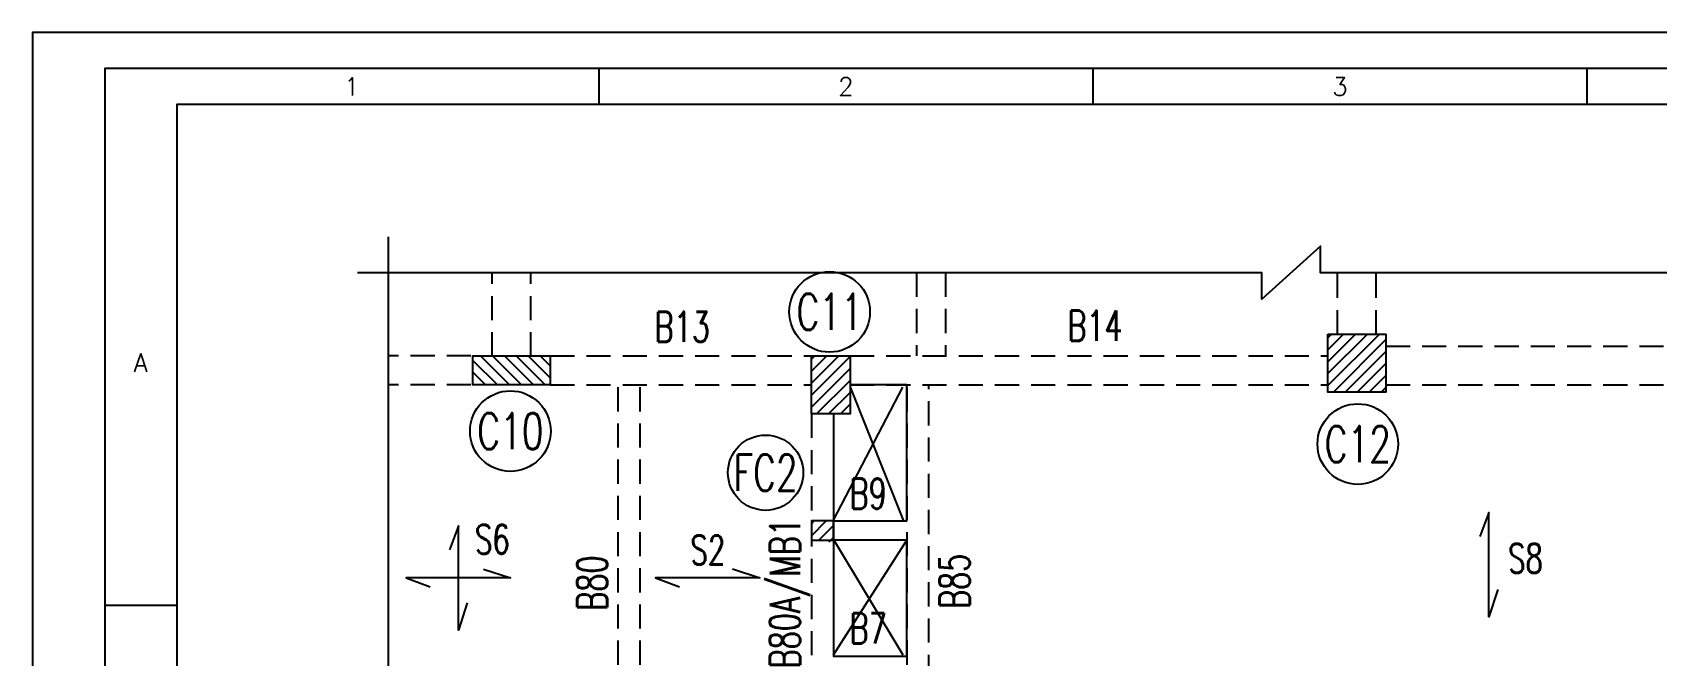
# Model space of a CAD drawing. Header units: inches. Extents: x 6 to 183294, y -48183 to 78918.
# Drawn here: x 103697 to 120508, y -10413 to -3960 of the extents above; entities that cross this region are included whole.
import ezdxf
from ezdxf.enums import TextEntityAlignment as Align

# ---------------------------------------------------------------- set-up
doc = ezdxf.new("R2010")
doc.units = ezdxf.units.IN
doc.header["$MEASUREMENT"] = 0
doc.linetypes.add('HIDDEN2', pattern=[0.1875, 0.125, -0.0625])
for name, color, linetype in [('PNA', 8, 'Continuous'), ('S-BEAM INNER', 4, 'HIDDEN2'), ('S-BEAM NO', 3, 'Continuous'), ('S-BEAM OUTER', 4, 'Continuous'), ('S-BRECK LINE', 8, 'Continuous'), ('S-COLUMN', 1, 'Continuous'), ('S-COLUMN CIRCLE', 9, 'Continuous'), ('S-COLUMN HATCH', 8, 'Continuous'), ('S-COLUMN NO', 2, 'Continuous'), ('S-SLAB MARK', 3, 'Continuous'), ('S-SLAB NO', 3, 'Continuous')]:
    doc.layers.add(name, color=color, linetype=linetype)
doc.styles.add('ROMANS', font='simplex.shx', dxfattribs={"width": 0.7})

# ---------------------------------------------------------------- blocks, each defined once
blk = doc.blocks.new('JHJ')
at = {"layer": 'S-COLUMN HATCH'}
h = blk.add_hatch(dxfattribs=at)
h.set_pattern_fill('ANSI31', color=8, scale=700, style=0)
h.set_pattern_definition([(45, (8586.715, 8472.78), (-61.87184, 61.87184), [])])
h.paths.add_polyline_path([(84799.9, 38495.3), (84799.9, 37895.3), (85399.9, 37895.3), (85399.9, 38495.3)])
h = blk.add_hatch(dxfattribs=at)
h.set_pattern_fill('ANSI31', color=8, scale=700, angle=270, style=0)
h.set_pattern_definition([(315, (47721.035, 113814.49), (61.87184, 61.87184), [])])
h.paths.add_polyline_path([(75949.9, 37970.1), (75949.9, 38270.1), (76749.9, 38270.1), (76749.9, 37970.1)])
h = blk.add_hatch(dxfattribs=at)
h.set_pattern_fill('ANSI31', color=8, scale=700, style=0)
h.set_pattern_definition([(45, (4008.92, 9266.31), (-61.87184, 61.87184), [])])
h.paths.add_polyline_path([(79453.3, 38270.1), (79453.3, 37670.1), (79853.3, 37670.1), (79853.3, 38270.1)])
h = blk.add_hatch(dxfattribs=at)
h.set_pattern_fill('ANSI31', color=8, scale=700, style=0)
h.set_pattern_definition([(45, (-239327.12, -47310.89), (-61.871843, 61.871843), [])])
h.paths.add_polyline_path([(79453.2, 36560.3), (79683.2, 36560.3), (79683.3, 36366.3, -0.9701952), (79626.6, 36360.1), (79453.2, 36360.1)])
at = {"layer": 'S-BEAM INNER', "color": 8, "ltscale": 2000}
for p, q in [((76149.9, 38265.4, 102705.8), (76149.9, 39131.2, 102705.8)), ((76549.9, 38265.4, 102705.8), (76549.9, 39131.2, 102705.8)), ((80540.2, 39131.2, 3901.6), (80540.2, 38270.1, 3901.6)), ((80840.2, 39131.2, 3912), (80840.2, 38270.1, 3912)), ((84899.9, 38495.3, 102705.8), (84899.9, 39131.2, 102705.8)), ((85299.9, 38495.3, 102705.8), (85299.9, 39131.2, 102705.8)), ((85399.9, 38370.1, -94892), (93759, 38370.1, -94892)), ((75928.7, 38270.1, 3906.8), (75071.8, 38270.1, 3906.8)), ((76749.9, 38270.1, 3906.8), (79453.3, 38270.1, 3906.8)), ((79853.3, 38270.1, 3906.8), (84799.9, 38270.1, 3906.8)), ((75928.7, 37970.1, 3906.8), (75071.8, 37970.1, 3906.8)), ((76749.9, 37970.1, 3906.8), (79453.3, 37970.1, 3906.8)), ((77448.9, 37945.9, -391289.2), (77448.9, 33800.3, -391289.2)), ((77678.9, 37945.9, -391289.2), (77678.9, 33800.3, -391289.2)), ((79853.3, 37970.1, 3906.8), (84799.9, 37970.1, 3906.8)), ((80440.3, 37945.9, 133831), (80440.3, 33800.3, 232630)), ((80670.3, 33800.3, 201504.8), (80670.3, 37970.1, 201504.8)), ((85399.9, 37970.1, -94892), (93759, 37970.1, -94892)), ((79453.3, 37670.1, 3906.8), (79453.3, 33970.3, 3906.8)), ((79683.3, 37670.1, 3906.8), (79683.3, 33970.3, 3906.8))]:
    blk.add_line(p, q, dxfattribs=at)
at = {"layer": 'S-BEAM OUTER', "color": 8, "ltscale": 2500, "elevation": 102705.8}
blk.add_lwpolyline([(79683.3, 37670.1), (79683.3, 36560.3), (80442, 36560.3), (80442, 37970.2), (79855, 37970.1)], dxfattribs=at)
at = {"layer": 'S-BEAM OUTER', "color": 8, "ltscale": 2500, "elevation": 3906.8}
blk.add_lwpolyline([(80440.3, 36360.1), (79683.3, 36360.1), (79683.3, 35160.3), (80440.3, 35160.4)], close=True, dxfattribs=at)
at = {"layer": 'S-BRECK LINE', "color": 8}
for points in [[(94110.3, 39131.2), (84722.4, 39131.2), (84722.4, 39406), (84115.1, 38856.5), (84115.1, 39131.2), (74756.2, 39131.2)], [(75071.8, 39502.5), (75071.8, 32864.7), (74797.1, 32864.7), (75346.6, 32257.5), (75071.8, 32257.5), (75071.8, 26480.9)]]:
    blk.add_lwpolyline(points, dxfattribs=at)
at = {"layer": 'S-COLUMN', "color": 8}
for p, q in [((79681.6, 36569.1, 3906.8), (80400.9, 37945.9, -94892.2)), ((79853.3, 37945.9, -193691.2), (80401.6, 36569.1, 3906.8)), ((79681.6, 36369.1, 3906.8), (80400.9, 35173.5, 3906.8)), ((79681.6, 35173.5, 3906.8), (80440.3, 36360.1, 3906.8))]:
    blk.add_line(p, q, dxfattribs=at)
at = {"layer": 'S-COLUMN', "color": 8, "ltscale": 5}
for points, elevation in [([(84799.9, 38495.3), (85399.9, 38495.3), (85399.9, 37895.3), (84799.9, 37895.3)], -94892.2), ([(76749.9, 38270.1), (76749.9, 37970.1), (75949.9, 37970.1), (75949.9, 38270.1)], 3906.8), ([(79453.3, 38270.1), (79853.3, 38270.1), (79853.3, 37670.1), (79453.3, 37670.1)], 3906.8), ([(79453.2, 36360.1), (79683.2, 36360.1), (79683.2, 36560.3), (79453.2, 36560.3)], 102705.8)]:
    blk.add_lwpolyline(points, close=True, dxfattribs=dict(at, elevation=elevation))
at = {"layer": 'S-COLUMN CIRCLE', "color": 8}
for centre, radius in [((79641.8, 38726.4, 102705.8), 417.5), ((76337.4, 37490.7, 3906.8), 417.5), ((85109.4, 37356.5), 417.5), ((78979.2, 37060.5), 389.9)]:
    blk.add_circle(centre, radius, dxfattribs=at)
at = {"layer": 'S-SLAB MARK', "color": 8}
for points, elevation in [([(75891.4, 35711.8), (75798.9, 35430.3), (75798.9, 36510.3), (75706.3, 36260.9)], -292490.2), ([(76057.4, 36062.8), (76338.9, 35970.3), (75258.9, 35970.3), (75508.2, 35877.7)], -292490.2), ([(78637.9, 36064.1), (78919.4, 35971.6), (77839.4, 35971.6), (78088.7, 35879)], 3906.8)]:
    blk.add_lwpolyline(points, dxfattribs=dict(at, elevation=elevation))
blk.add_lwpolyline([(86557.3, 35849.1), (86464.8, 35567.6), (86464.8, 36647.6), (86372.2, 36398.3)], dxfattribs=at)
at = {"layer": 'S-BEAM NO', "color": 8, "style": 'ROMANS', "width": 0.7}
for s, p in [('B13', (78117.1, 38571.9, -94892.2)), ('B14', (82389.2, 38582.4, -94892.2)), ('B9', (80041.3, 36844.1, 3906.8)), ('B7', (80041.1, 35448.5, 3906.8))]:
    blk.add_text(s, height=312.5, dxfattribs=at).set_placement(p, align=Align.MIDDLE_CENTER)
for s, p in [('B80A/MB1', (79179.9, 35812.4, -94892.2)), ('B80', (77183.4, 35917.1)), ('B85', (80935.9, 35935.3, 102705.8))]:
    blk.add_text(s, height=312.5, rotation=90, dxfattribs=at).set_placement(p, align=Align.MIDDLE_CENTER)
at = {"layer": 'S-COLUMN NO', "color": 8, "style": 'ROMANS', "width": 0.7}
for s, p in [('C11', (79641.8, 38726.4, 102705.8)), ('C10', (76337.4, 37490.7, 3906.8)), ('C12', (85109.4, 37356.5)), ('FC2', (78979.2, 37060.5))]:
    blk.add_text(s, height=375, dxfattribs=at).set_placement(p, align=Align.MIDDLE)
at = {"layer": 'S-SLAB NO', "color": 8, "style": 'ROMANS', "width": 0.7}
for s, p in [('S6', (75971, 36221.4, -292490.2)), ('S2', (78201.8, 36110.8, 3906.8)), ('S8', (86664.8, 36023))]:
    blk.add_text(s, height=300, dxfattribs=at).set_placement(p)
blk = doc.blocks.new('SHEET')
at = {"elevation": -8, "flags": 128}
blk.add_lwpolyline([(674017, -125881), (763101, -125881), (763101, -63214), (674017, -63214)], close=True, dxfattribs=at)
at = {"layer": 'PNA'}
for p, q in [((682323, -63743, -8), (682323, -64273, -8)), ((689570, -63743, -8), (689570, -64273, -8)), ((696817, -63743, -8), (696817, -64273, -8)), ((675076, -71620, -8), (676135, -71620, -8))]:
    blk.add_line(p, q, dxfattribs=at)
at = {"layer": 'PNA', "color": 1, "elevation": -8}
for points in [[(675076, -125351), (762572, -125351), (762572, -63743), (675076, -63743)], [(676135, -124822), (762042, -124822), (762042, -64273), (676135, -64273)]]:
    blk.add_lwpolyline(points, close=True, dxfattribs=at)
at = {"layer": 'PNA', "style": 'ROMANS'}
for s, p in [('1', (678700, -64008, -8)), ('2', (685947, -64008, -8)), ('3', (693195, -64008, -8)), ('A', (675605, -68060, -8))]:
    blk.add_text(s, height=265, dxfattribs=at).set_placement(p, align=Align.MIDDLE)

msp = doc.modelspace()

# ---------------------------------------------------------------- block references
at = {"xscale": 0.7056754055291329, "yscale": 0.7056754055291329, "zscale": 0.7056754055291329}
msp.add_blockref('SHEET', (-371939.589, 40648.489, 5.306), dxfattribs=at)
msp.add_blockref('JHJ', (32306.871, -45579.647, -201512.329))

doc.saveas('drawing.dxf')
